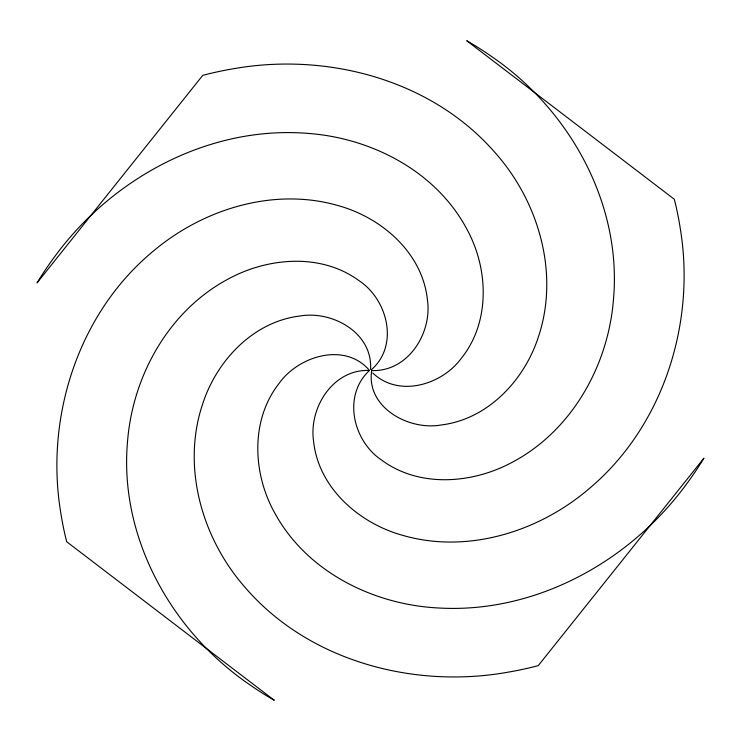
<?xml version="1.0" encoding="UTF-8"?>
<svg xmlns="http://www.w3.org/2000/svg" width="741" height="741" viewBox="0 0 741 741"><rect width="100%" height="100%" fill="white"/><g stroke="black" fill="none" stroke-linecap="round" stroke-linejoin="round"><path stroke-width="1.11" d="M369.5 370.454C342.203 395.657 352.975 441.099 381.791 460.198C419.99 488.393 473.805 483.595 513.68 461.495C572.497 429.715 608.444 364.813 613.492 299.207C621.949 204.081 569.959 110.4 492.524 57.15A333.311 324.373 -25.7 0 0 466.719 40.718L674.319 199.264A333.311 324.373 -25.7 0 1 680.368 229.071C695.956 324.308 662.5 428.594 586.955 490.505C536.595 532.622 465.635 554.166 401.427 534.983C358.524 522.729 318.408 487.559 313.591 441.275C308.599 407.874 333.07 368.861 369.5 370.454C345 341.638 298.466 355.912 279.005 383.514C250.152 420.323 252.7 473.823 274.883 513.244C306.728 571.635 372.973 604.545 437.866 607.944C535.197 613.956 630.137 561.521 686.694 483.836A333.311 324.373 -25.7 0 0 703.95 458.114L538.244 665.64A333.311 324.373 -25.7 0 1 507.798 672.217C413.209 689.139 307.135 660.796 243.817 585.918C201.672 537.179 181.74 466.691 202.506 404.41C216.372 361.006 252.94 321.779 299.707 316.036C332.301 310.331 372.769 332.728 370.583 369.296L371.334 369.768C399.297 345.371 387.608 299.596 359.209 280.802C321.01 252.607 267.195 257.405 227.32 279.505C168.503 311.285 132.556 376.187 127.508 441.793C119.051 536.919 171.041 630.6 248.476 683.85A333.311 324.373 -25.7 0 0 274.281 700.282L66.681 541.736A333.311 324.373 -25.7 0 1 60.632 511.929C45.044 416.692 78.5 312.406 154.045 250.495C204.405 208.378 275.365 186.834 339.573 206.017C382.476 218.271 422.592 253.441 427.409 299.725C432.383 333.07 408.022 372.019 371.667 370.556C366.026 407.559 408.912 430.836 441.293 424.964C488.06 419.221 524.628 379.994 538.494 336.59C559.677 273.04 538.503 201.117 494.682 152.192C431.021 79.389 326.577 52.129 233.202 68.783A333.311 324.373 -25.7 0 0 202.756 75.36L37.05 282.886A333.311 324.373 -25.7 0 1 54.306 257.164C111.585 178.433 208.434 125.646 307.024 133.324C371.473 137.733 436.829 171.569 467.423 230.21C488.745 269.77 490.255 323.002 460.8 358.968C441.182 385.135 398.426 397.75 372.769 372.973"/></g></svg>
